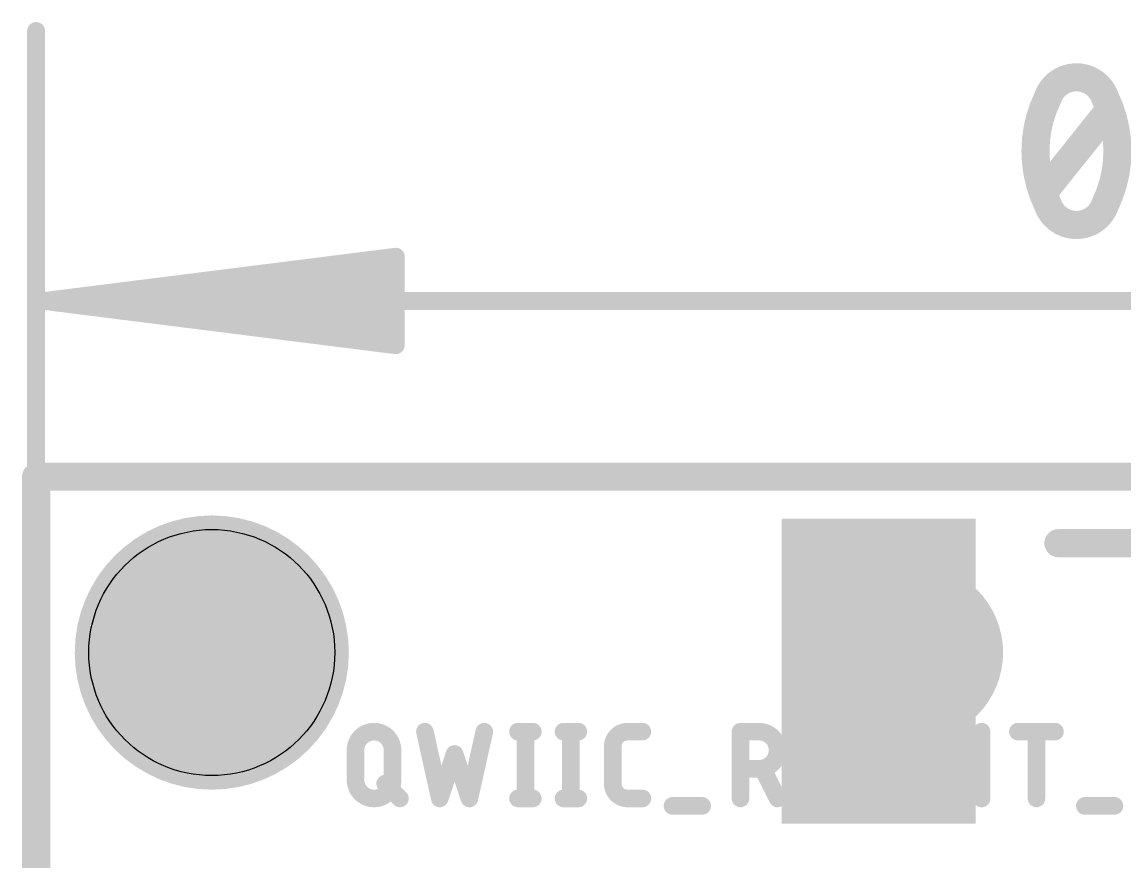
# Model space of a CAD drawing. Extents: x -33 to 53.6, y -8.2 to 46.5.
# Drawn here: x -0.1 to 7.87, y 40.4 to 46.46 of the extents above; entities that cross this region are included whole.
import ezdxf

# ---------------------------------------------------------------- set-up
doc = ezdxf.new("R2010")
doc.units = 0
for name, color, linetype in [('1', 12, 'CONTINUOUS'), ('16', 132, 'CONTINUOUS'), ('20', 31, 'CONTINUOUS'), ('21', 253, 'CONTINUOUS'), ('27', 253, 'CONTINUOUS'), ('29', 253, 'CONTINUOUS'), ('30', 253, 'CONTINUOUS'), ('31', 253, 'CONTINUOUS'), ('47', 253, 'CONTINUOUS'), ('51', 253, 'CONTINUOUS')]:
    doc.layers.add(name, color=color, linetype=linetype)

# ---------------------------------------------------------------- blocks, each defined once
blk = doc.blocks.new('RECT')
blk.add_solid([(-0.5, -0.5), (0.5, -0.5), (-0.5, 0.5), (0.5, 0.5)])

msp = doc.modelspace()

# ---------------------------------------------------------------- linework, layer by layer
at = {"layer": '1', "const_width": 0.2032}
for points in [[(0, 43.18), (17.78, 43.18)], [(0, 0), (0, 43.18)]]:
    msp.add_lwpolyline(points, dxfattribs=at)
at = {"layer": '1', "const_width": 0.1016}
for points in [[(0, 43.2308, 1), (0, 43.1292)], [(0.0508, 43.18, 1), (-0.0508, 43.18)]]:
    msp.add_lwpolyline(points, format="xyb", dxfattribs=at)
at = {"layer": '16', "const_width": 0.2032}
for points in [[(17.78, 43.18), (0, 43.18)], [(0, 43.18), (0, 0)]]:
    msp.add_lwpolyline(points, dxfattribs=at)
at = {"layer": '16', "const_width": 0.1016}
for points in [[(0, 43.2308, 1), (0, 43.1292)], [(0.0508, 43.18, 1), (-0.0508, 43.18)]]:
    msp.add_lwpolyline(points, format="xyb", dxfattribs=at)
at = {"layer": '20', "const_width": 0.2032}
for points in [[(17.78, 43.18), (0, 43.18)], [(0, 43.18), (0, 0)]]:
    msp.add_lwpolyline(points, dxfattribs=at)
at = {"layer": '20', "const_width": 0.1016}
for points in [[(0, 43.2308, 1), (0, 43.1292)], [(0.0508, 43.18, 1), (-0.0508, 43.18)]]:
    msp.add_lwpolyline(points, format="xyb", dxfattribs=at)
at = {"layer": '20'}
msp.add_circle((1.27, 41.91), 0.889, dxfattribs=at)
at = {"layer": '21', "const_width": 0.2032}
msp.add_lwpolyline([(10.39, 42.7), (7.39, 42.7)], dxfattribs=at)
at = {"layer": '21', "const_width": 0.1016}
msp.add_lwpolyline([(7.39, 42.7508, 1), (7.39, 42.6492)], format="xyb", dxfattribs=at)
at = {"layer": '27'}
for points, const_width in [([(2.5768, 41.2044, 1), (2.3087, 41.2044)], 0.127), ([(2.8416, 41.3454, 1), (2.7796, 41.3316)], 0.0635), ([(3.2706, 41.3316, 1), (3.2086, 41.3454)], 0.0635), ([(3.4835, 41.3703, 1), (3.4835, 41.3068)], 0.0635), ([(3.5689, 41.3385, 1), (3.5054, 41.3385)], 0.0635), ([(3.5908, 41.3068, 1), (3.5908, 41.3703)], 0.0635), ([(3.8127, 41.3703, 1), (3.8127, 41.3068)], 0.0635), ([(3.8981, 41.3385, 1), (3.8346, 41.3385)], 0.0635), ([(3.92, 41.3068, 1), (3.92, 41.3703)], 0.0635), ([(4.2756, 41.3385, 0.4142), (4.1683, 41.2313)], 0.127), ([(4.2756, 41.3703, 1), (4.2756, 41.3068)], 0.0635), ([(4.2756, 41.3068, 1), (4.2756, 41.3702)], 0.0635), ([(4.3828, 41.3068, 1), (4.3828, 41.3703)], 0.0635), ([(5.092, 41.3703, 1), (5.092, 41.3068)], 0.0635), ([(5.1237, 41.3385, 1), (5.0602, 41.3385)], 0.0635), ([(5.226, 41.3703, 1), (5.226, 41.3068)], 0.0635), ([(5.226, 41.0704, 1), (5.226, 41.3385)], 0.127), ([(5.226, 41.3068, 1), (5.226, 41.3703)], 0.0635), ([(5.6049, 41.3703, 1), (5.6049, 41.3068)], 0.0635), ([(5.6903, 41.3385, 1), (5.6268, 41.3385)], 0.0635), ([(5.7122, 41.3068, 1), (5.7122, 41.3703)], 0.0635), ([(6.0889, 41.3385, 0.4142), (5.9817, 41.2313)], 0.127), ([(6.0889, 41.3703, 1), (6.0889, 41.3068)], 0.0635), ([(6.0889, 41.3068, 1), (6.0889, 41.3702)], 0.0635), ([(6.2498, 41.3068, 1), (6.2498, 41.3703)], 0.0635), ([(6.5987, 41.3385, 1), (6.5352, 41.3385)], 0.0635), ([(6.8668, 41.3385, 1), (6.8033, 41.3385)], 0.0635), ([(7.0973, 41.3703, 1), (7.0973, 41.3068)], 0.0635), ([(7.2631, 41.3385, 1), (7.1996, 41.3385)], 0.0635), ([(7.3654, 41.3068, 1), (7.3654, 41.3703)], 0.0635), ([(2.3404, 41.2044, 1), (2.2769, 41.2044)], 0.0635), ([(2.2769, 41.2044, 1), (2.3404, 41.2044)], 0.0635), ([(2.6085, 41.2044, 1), (2.545, 41.2044)], 0.0635), ([(2.545, 41.2044, 1), (2.6085, 41.2044)], 0.0635), ([(3.0552, 41.1877, 1), (2.995, 41.1676)], 0.0635), ([(3.0552, 41.1676, 1), (2.995, 41.1877)], 0.0635), ([(4.2001, 41.2313, 1), (4.1366, 41.2313)], 0.0635), ([(4.1366, 41.2313, 1), (4.2001, 41.2313)], 0.0635), ([(6.0134, 41.2313, 1), (5.9499, 41.2313)], 0.0635), ([(5.9499, 41.2313, 1), (6.0134, 41.2313)], 0.0635), ([(6.1694, 41.1558, 1), (6.1694, 41.0923)], 0.0635), ([(6.2816, 41.124, 1), (6.2181, 41.124)], 0.0635), ([(6.2498, 41.0923, 1), (6.2498, 41.1558)], 0.0635), ([(6.5669, 41.1558, 1), (6.5669, 41.0923)], 0.0635), ([(6.835, 41.0923, 1), (6.835, 41.1558)], 0.0635), ([(5.092, 41.1021, 1), (5.092, 41.0386)], 0.0635), ([(5.226, 41.1021, 1), (5.226, 41.0386)], 0.0635), ([(5.2812, 41.0846, 1), (5.2244, 41.0562)], 0.0635), ([(5.226, 41.0386, 1), (5.226, 41.1021)], 0.0635), ([(2.3087, 40.99, 1), (2.5768, 40.99)], 0.127), ([(2.3404, 40.99, 1), (2.2769, 40.99)], 0.0635), ([(2.2769, 40.99, 1), (2.3404, 40.99)], 0.0635), ([(2.5456, 40.9856, 1), (2.5007, 40.9407)], 0.0635), ([(2.6085, 40.99, 1), (2.545, 40.99)], 0.0635), ([(2.545, 40.99, 1), (2.6085, 40.99)], 0.0635), ([(4.1683, 40.9631, 0.4142), (4.2756, 40.8559)], 0.127), ([(4.2001, 40.9631, 1), (4.1366, 40.9631)], 0.0635), ([(4.1366, 40.9631, 1), (4.2001, 40.9631)], 0.0635), ([(5.9817, 40.9631, 0.4142), (6.0889, 40.8559)], 0.127), ([(6.0134, 40.9631, 1), (5.9499, 40.9631)], 0.0635), ([(5.9499, 40.9631, 1), (6.0134, 40.9631)], 0.0635), ([(2.6079, 40.8334, 1), (2.6528, 40.8784)], 0.0635), ([(3.4835, 40.8877, 1), (3.4835, 40.8242)], 0.0635), ([(3.5908, 40.8242, 1), (3.5908, 40.8877)], 0.0635), ([(3.8127, 40.8877, 1), (3.8127, 40.8242)], 0.0635), ([(3.92, 40.8242, 1), (3.92, 40.8877)], 0.0635), ([(4.2756, 40.8877, 1), (4.2756, 40.8242)], 0.0635), ([(4.2756, 40.8242, 1), (4.2756, 40.8877)], 0.0635), ([(4.3828, 40.8242, 1), (4.3828, 40.8877)], 0.0635), ([(5.3317, 40.8417, 1), (5.3885, 40.8701)], 0.0635), ([(5.6049, 40.8877, 1), (5.6049, 40.8242)], 0.0635), ([(5.7122, 40.8242, 1), (5.7122, 40.8877)], 0.0635), ([(6.0889, 40.8877, 1), (6.0889, 40.8242)], 0.0635), ([(6.0889, 40.8242, 1), (6.0889, 40.8877)], 0.0635), ([(6.2498, 40.8242, 1), (6.2498, 40.8877)], 0.0635), ([(2.8877, 40.8659, 1), (2.948, 40.8459)], 0.0635), ([(2.8869, 40.849, 1), (2.9488, 40.8628)], 0.0635), ([(3.1013, 40.8628, 1), (3.1633, 40.849)], 0.0635), ([(3.1022, 40.8459, 1), (3.1625, 40.8659)], 0.0635), ([(3.5054, 40.8559, 1), (3.5689, 40.8559)], 0.0635), ([(3.8346, 40.8559, 1), (3.8981, 40.8559)], 0.0635), ([(4.6003, 40.834, 1), (4.6003, 40.7705)], 0.0635), ([(4.8148, 40.7705, 1), (4.8148, 40.834)], 0.0635), ([(5.0602, 40.8559, 1), (5.1237, 40.8559)], 0.0635), ([(5.6268, 40.8559, 1), (5.6903, 40.8559)], 0.0635), ([(6.2181, 40.8559, 1), (6.2816, 40.8559)], 0.0635), ([(6.5352, 40.8559, 1), (6.5987, 40.8559)], 0.0635), ([(6.8033, 40.8559, 1), (6.8668, 40.8559)], 0.0635), ([(7.1996, 40.8559, 1), (7.2631, 40.8559)], 0.0635), ([(7.5813, 40.834, 1), (7.5813, 40.7705)], 0.0635), ([(7.7957, 40.7705, 1), (7.7957, 40.834)], 0.0635)]:
    msp.add_lwpolyline(points, format="xyb", dxfattribs=dict(at, const_width=const_width))
at = {"layer": '27', "const_width": 0.127}
for points in [[(2.8106, 41.3385), (2.9179, 40.8559)], [(3.1323, 40.8559), (3.2396, 41.3385)], [(3.4835, 41.3385), (3.5908, 41.3385)], [(3.5372, 41.3385), (3.5372, 40.8559)], [(3.8127, 41.3385), (3.92, 41.3385)], [(3.8663, 41.3385), (3.8663, 40.8559)], [(4.2756, 41.3385), (4.3828, 41.3385)], [(5.092, 40.8559), (5.092, 41.3385)], [(5.092, 41.3385), (5.226, 41.3385)], [(5.6049, 41.3385), (5.7122, 41.3385)], [(5.6585, 41.3385), (5.6585, 40.8559)], [(6.0889, 41.3385), (6.2498, 41.3385)], [(6.5669, 40.8559), (6.5669, 41.3385)], [(6.835, 41.3385), (6.835, 40.8559)], [(7.0973, 41.3385), (7.3654, 41.3385)], [(7.2313, 40.8559), (7.2313, 41.3385)], [(2.3087, 40.99), (2.3087, 41.2044)], [(2.5768, 41.2044), (2.5768, 40.99)], [(2.9179, 40.8559), (3.0251, 41.1776)], [(3.0251, 41.1776), (3.1323, 40.8559)], [(4.1683, 40.9631), (4.1683, 41.2313)], [(5.9817, 40.9631), (5.9817, 41.2313)], [(6.1694, 41.124), (6.2498, 41.124)], [(6.2498, 41.124), (6.2498, 40.8559)], [(6.5669, 41.124), (6.835, 41.124)], [(5.226, 41.0704), (5.092, 41.0704)], [(5.3601, 40.8559), (5.2528, 41.0704)], [(2.5232, 40.9631), (2.6304, 40.8559)], [(3.4835, 40.8559), (3.5908, 40.8559)], [(3.8127, 40.8559), (3.92, 40.8559)], [(4.3828, 40.8559), (4.2756, 40.8559)], [(5.6049, 40.8559), (5.7122, 40.8559)], [(6.2498, 40.8559), (6.0889, 40.8559)], [(4.6003, 40.8023), (4.8148, 40.8023)], [(7.5813, 40.8023), (7.7957, 40.8023)]]:
    msp.add_lwpolyline(points, dxfattribs=at)
at = {"layer": '29', "const_width": 0.9906}
msp.add_lwpolyline([(1.27, 41.4147, 1), (1.27, 42.4053, 1), (1.27, 41.4147)], format="xyb", dxfattribs=at)
at = {"layer": '30', "const_width": 0.9906}
msp.add_lwpolyline([(1.27, 41.4147, 1), (1.27, 42.4053, 1), (1.27, 41.4147)], format="xyb", dxfattribs=at)
at = {"layer": '47'}
for points, const_width in [([(0, 43.18), (0, 46.4)], 0.13), ([(7.2835, 45.2362), (7.7577, 45.8288)], 0.2032), ([(0.065, 44.45), (2.6, 44.7692)], 0.13), ([(2.6, 44.7692), (2.6, 44.1308)], 0.13), ([(0.065, 44.45), (2.6, 44.71)], 0.13), ([(0.065, 44.45), (2.6, 44.58)], 0.13), ([(17.715, 44.45), (0.065, 44.45)], 0.13), ([(2.6, 44.1308), (0.065, 44.45)], 0.13), ([(2.6, 44.32), (0.065, 44.45)], 0.13), ([(2.6, 44.19), (0.065, 44.45)], 0.13)]:
    msp.add_lwpolyline(points, dxfattribs=dict(at, const_width=const_width))
for points, const_width in [([(0.0325, 46.4, 1), (-0.0325, 46.4)], 0.065), ([(7.5206, 46.0659, 0.3205), (7.3132, 45.9177)], 0.2032), ([(7.728, 45.9177, 0.3205), (7.5206, 46.0659)], 0.2032), ([(7.5206, 46.1167, 1), (7.5206, 46.0151)], 0.1016), ([(7.5206, 46.0151, 1), (7.5206, 46.1167)], 0.1016), ([(7.3132, 45.9177, 0.1139), (7.2243, 45.5325)], 0.2032), ([(7.3588, 45.8955, 1), (7.2675, 45.94)], 0.1016), ([(7.8169, 45.5325, 0.1139), (7.728, 45.9177)], 0.2032), ([(7.7737, 45.94, 1), (7.6824, 45.8955)], 0.1016), ([(7.2651, 45.9342, 1), (7.3612, 45.9013)], 0.1016), ([(7.68, 45.9013, 1), (7.7761, 45.9342)], 0.1016), ([(7.7973, 45.7971, 1), (7.718, 45.8606)], 0.1016), ([(7.2243, 45.5325, 0.1139), (7.3132, 45.1473)], 0.2032), ([(7.2751, 45.5325, 1), (7.1735, 45.5325)], 0.1016), ([(7.728, 45.1473, 0.1139), (7.8169, 45.5325)], 0.2032), ([(7.8677, 45.5325, 1), (7.7661, 45.5325)], 0.1016), ([(7.1735, 45.5325, 1), (7.2751, 45.5325)], 0.1016), ([(7.7661, 45.5325, 1), (7.8677, 45.5325)], 0.1016), ([(7.2439, 45.2679, 1), (7.3232, 45.2044)], 0.1016), ([(7.3132, 45.1473, 0.3205), (7.5206, 44.9991)], 0.2032), ([(7.3612, 45.1637, 1), (7.2651, 45.1308)], 0.1016), ([(7.2675, 45.125, 1), (7.3588, 45.1695)], 0.1016), ([(7.5206, 44.9991, 0.3205), (7.728, 45.1473)], 0.2032), ([(7.6824, 45.1695, 1), (7.7737, 45.125)], 0.1016), ([(7.7761, 45.1308, 1), (7.68, 45.1637)], 0.1016), ([(7.5206, 45.0499, 1), (7.5206, 44.9483)], 0.1016), ([(7.5206, 44.9483, 1), (7.5206, 45.0499)], 0.1016), ([(2.6325, 44.7692, 1), (2.5675, 44.7692)], 0.065), ([(2.6041, 44.737, 1), (2.5959, 44.8015)], 0.065), ([(2.6033, 44.6777, 1), (2.5967, 44.7423)], 0.065), ([(2.6017, 44.5475, 1), (2.5983, 44.6125)], 0.065), ([(0.065, 44.4825, 1), (0.065, 44.4175)], 0.065), ([(0.0691, 44.4822, 1), (0.0609, 44.4178)], 0.065), ([(0.0633, 44.4825, 1), (0.0667, 44.4175)], 0.065), ([(0.0667, 44.4825, 1), (0.0633, 44.4175)], 0.065), ([(0.0683, 44.4823, 1), (0.0617, 44.4177)], 0.065), ([(0.0617, 44.4823, 1), (0.0683, 44.4177)], 0.065), ([(0.0609, 44.4822, 1), (0.0691, 44.4178)], 0.065), ([(2.5983, 44.2875, 1), (2.6017, 44.3525)], 0.065), ([(2.5967, 44.1577, 1), (2.6033, 44.2223)], 0.065), ([(2.5959, 44.0985, 1), (2.6041, 44.163)], 0.065), ([(2.5675, 44.1308, 1), (2.6325, 44.1308)], 0.065), ([(-0.0325, 43.18, 1), (0.0325, 43.18)], 0.065)]:
    msp.add_lwpolyline(points, format="xyb", dxfattribs=dict(at, const_width=const_width))
at = {"layer": '51', "const_width": 0.127}
for points in [[(0, 43.18), (17.78, 43.18)], [(0, 0), (0, 43.18)]]:
    msp.add_lwpolyline(points, dxfattribs=at)
at = {"layer": '51'}
for points, const_width in [([(0, 43.2118, 1), (0, 43.1482)], 0.0635), ([(0.0318, 43.18, 1), (-0.0318, 43.18)], 0.0635), ([(1.27, 41.0845, 1), (1.27, 42.7355, 1), (1.27, 41.0845)], 0.127), ([(6.35, 41.3712, 1), (6.35, 42.4488, 1), (6.35, 41.3712)], 0.2032)]:
    msp.add_lwpolyline(points, format="xyb", dxfattribs=dict(at, const_width=const_width))

# ---------------------------------------------------------------- block references
at = {"layer": '1', "xscale": 1.2, "yscale": 2, "rotation": 180}
msp.add_blockref('RECT', (6.09, 41.775), dxfattribs=at)
at = {"layer": '29', "xscale": 1.4032, "yscale": 2.2032, "rotation": 180}
msp.add_blockref('RECT', (6.09, 41.775), dxfattribs=at)
at = {"layer": '31', "xscale": 1.2, "yscale": 2, "rotation": 180}
msp.add_blockref('RECT', (6.09, 41.775), dxfattribs=at)

doc.saveas('drawing.dxf')
